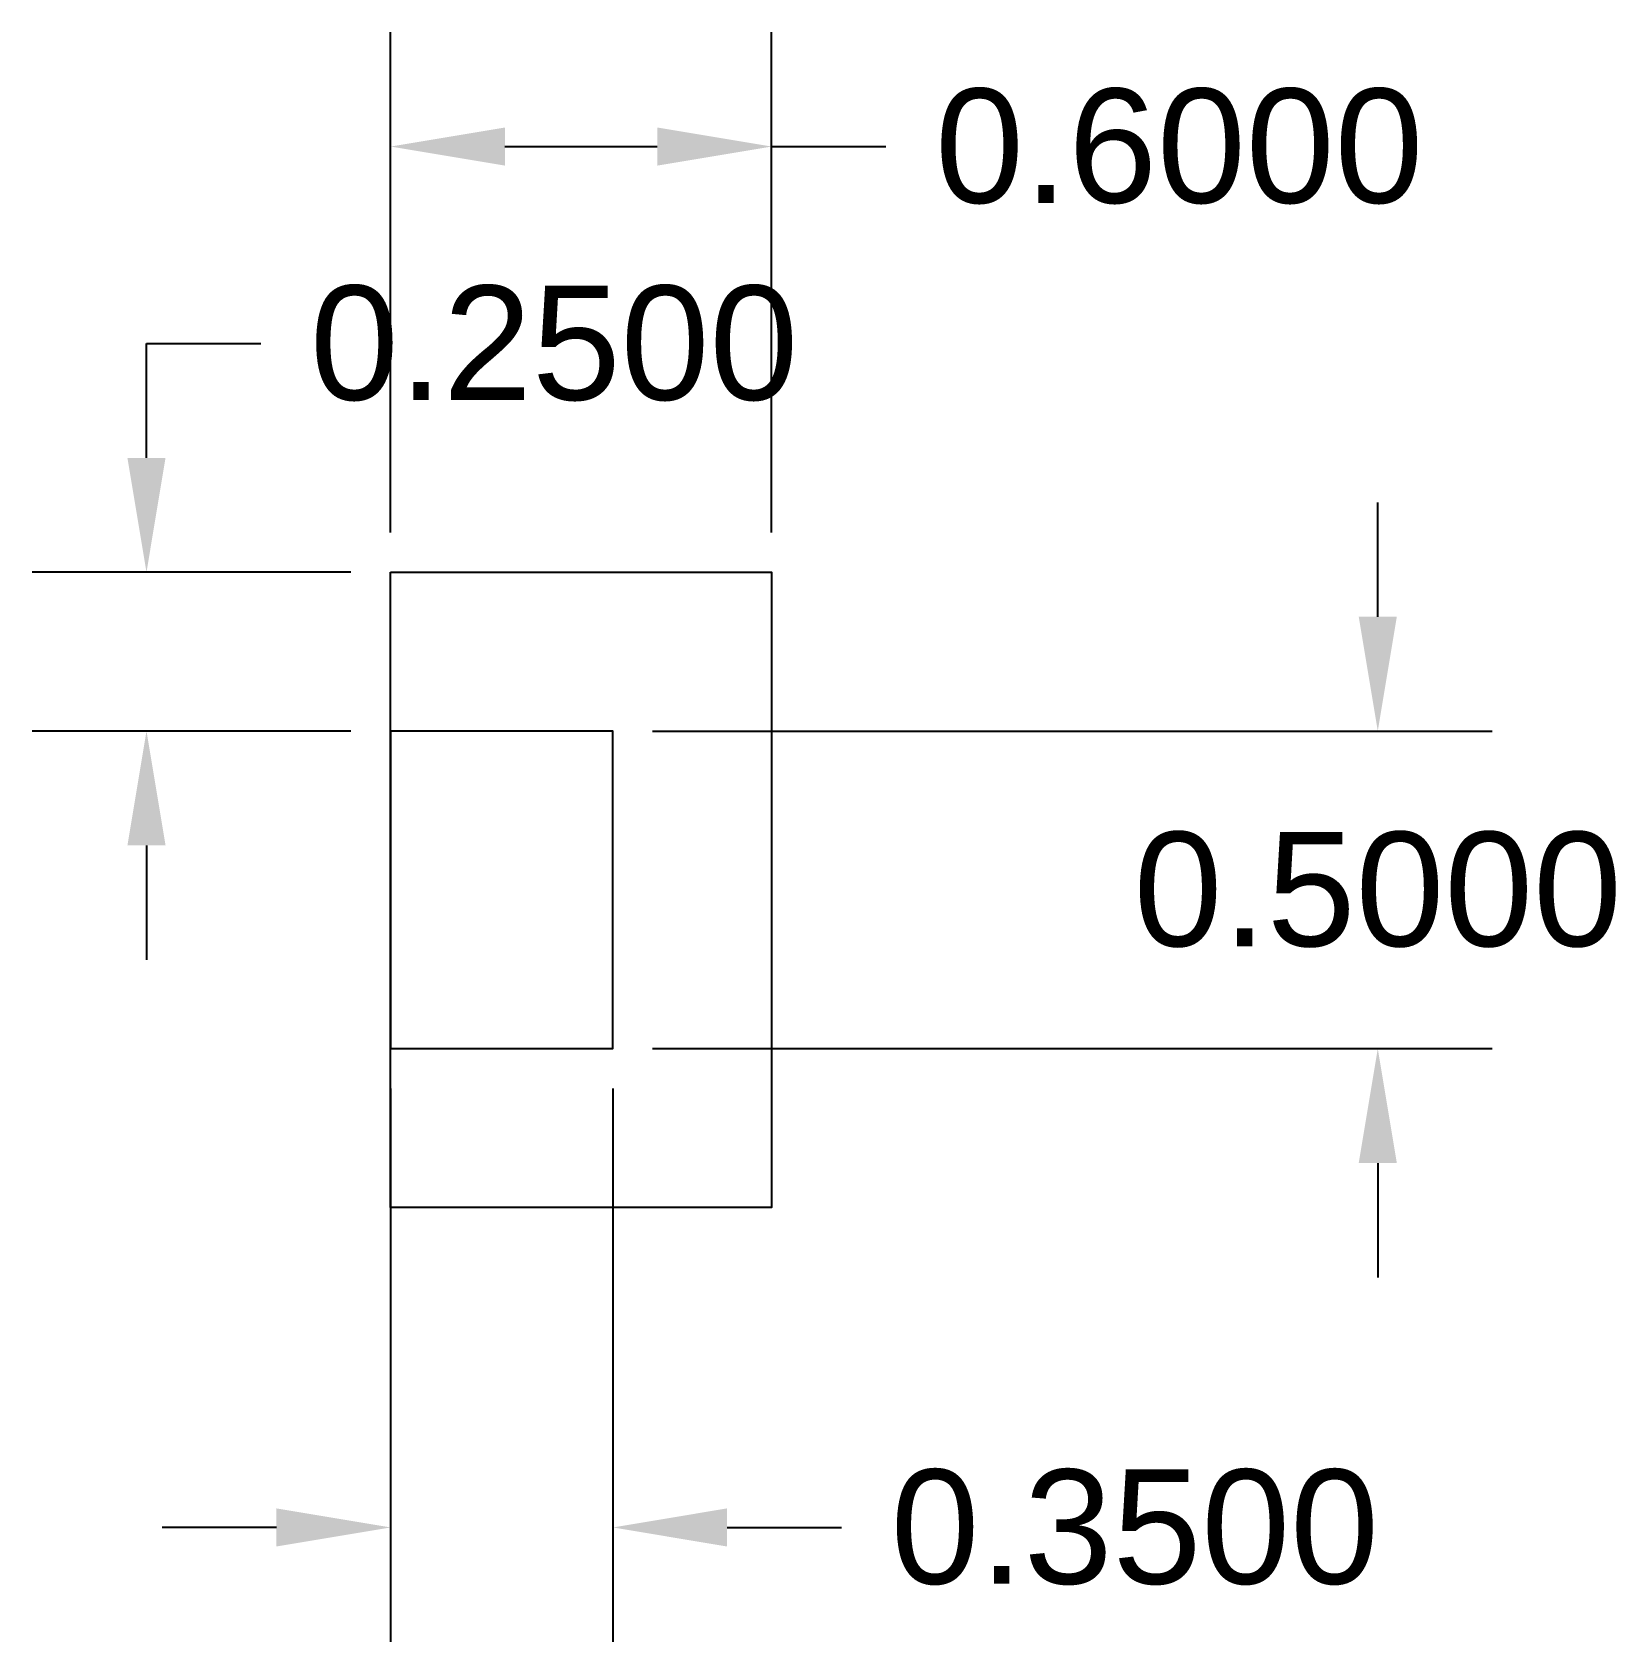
# Model space of a CAD drawing. Header units: inches. Extents: x 23.44 to 25.93, y 191.19 to 193.72.
import ezdxf

# ---------------------------------------------------------------- set-up
doc = ezdxf.new("R2010")
doc.units = ezdxf.units.IN
doc.header["$MEASUREMENT"] = 0
doc.layers.get('0').update_dxf_attribs({"color": 1})
doc.layers.add('dimensions', color=4, linetype='Continuous')
doc.styles.get("Standard").update_dxf_attribs({"font": 'Arial Regular.ttf'})
doc.dimstyles.get("Standard").update_dxf_attribs({"dimtxt": 0.18, "dimasz": 0.18, "dimexe": 0.18, "dimexo": 0.0625, "dimgap": 0.09, "dimtad": 0, "dimtih": 1, "dimtoh": 1, "dimdec": 4, "dimzin": 0, "dimdsep": 46, "dimtxsty": 'Standard', "dimcen": 0.09, "dimadec": 0, "dimazin": 0, "dimtfac": 1, "dimtdec": 4, "dimtofl": 0, "dimtmove": 0, "dimatfit": 3, "dimfxl": 1, "dimtolj": 1, "dimtzin": 0, "dimarcsym": 0})

# ---------------------------------------------------------------- blocks, each defined once
blk = doc.blocks.new('*D13')
at = {"layer": 'Defpoints', "color": 0, "transparency": 16777216}
for p in [(23.62, 192.8711), (24.0045, 192.8711), (24.0045, 192.6211)]:
    blk.add_point(p, dxfattribs=at)
at = {"layer": 'dimensions', "color": 0, "lineweight": -2, "transparency": 16777216}
for p, q in [((23.62, 193.0511), (23.62, 193.2311)), ((23.62, 193.2311), (23.8, 193.2311)), ((23.942, 192.8711), (23.44, 192.8711)), ((23.942, 192.6211), (23.44, 192.6211)), ((23.62, 192.4411), (23.62, 192.2611))]:
    blk.add_line(p, q, dxfattribs=at)
at = {"layer": 'dimensions', "color": 0, "transparency": 16777216}
for points in [[(23.59, 193.0511), (23.65, 193.0511), (23.62, 192.8711)], [(23.59, 192.4411), (23.65, 192.4411), (23.62, 192.6211)]]:
    blk.add_solid(points, dxfattribs=at)
at = {"layer": 'dimensions', "color": 0, "transparency": 16777216, "insert": (24.262, 193.2311), "char_height": 0.18, "attachment_point": 5}
blk.add_mtext('\\A1;0.2500', dxfattribs=at)
blk = doc.blocks.new('*D15')
at = {"layer": 'Defpoints', "color": 0, "transparency": 16777216}
for p in [(24.0045, 192.1211), (24.3545, 192.1211), (24.3545, 191.3674)]:
    blk.add_point(p, dxfattribs=at)
at = {"layer": 'dimensions', "color": 0, "lineweight": -2, "transparency": 16777216}
for p, q in [((24.0045, 192.0586), (24.0045, 191.1874)), ((24.3545, 192.0586), (24.3545, 191.1874)), ((23.8245, 191.3674), (23.6445, 191.3674)), ((24.5345, 191.3674), (24.7145, 191.3674))]:
    blk.add_line(p, q, dxfattribs=at)
at = {"layer": 'dimensions', "color": 0, "transparency": 16777216}
for points in [[(23.8245, 191.3974), (23.8245, 191.3374), (24.0045, 191.3674)], [(24.5345, 191.3974), (24.5345, 191.3374), (24.3545, 191.3674)]]:
    blk.add_solid(points, dxfattribs=at)
at = {"layer": 'dimensions', "color": 0, "transparency": 16777216, "insert": (25.1765, 191.3674), "char_height": 0.18, "attachment_point": 5}
blk.add_mtext('\\A1;0.3500', dxfattribs=at)
blk = doc.blocks.new('*D16')
at = {"layer": 'Defpoints', "color": 0, "transparency": 16777216}
for p in [(24.6045, 193.5412), (24.0045, 192.8711), (24.6045, 192.8711)]:
    blk.add_point(p, dxfattribs=at)
at = {"layer": 'dimensions', "color": 0, "lineweight": -2, "transparency": 16777216}
for p, q in [((24.0045, 192.9336), (24.0045, 193.7212)), ((24.6045, 192.9336), (24.6045, 193.7212)), ((24.1845, 193.5412), (24.4245, 193.5412)), ((24.6045, 193.5412), (24.7845, 193.5412))]:
    blk.add_line(p, q, dxfattribs=at)
at = {"layer": 'dimensions', "color": 0, "transparency": 16777216}
for points in [[(24.1845, 193.5712), (24.1845, 193.5112), (24.0045, 193.5412)], [(24.4245, 193.5712), (24.4245, 193.5112), (24.6045, 193.5412)]]:
    blk.add_solid(points, dxfattribs=at)
at = {"layer": 'dimensions', "color": 0, "transparency": 16777216, "insert": (25.2465, 193.5412), "char_height": 0.18, "attachment_point": 5}
blk.add_mtext('\\A1;0.6000', dxfattribs=at)
blk = doc.blocks.new('*D17')
at = {"layer": 'Defpoints', "color": 0, "transparency": 16777216}
for p in [(24.3545, 192.6211), (24.3545, 192.1211), (25.5592, 192.1211)]:
    blk.add_point(p, dxfattribs=at)
at = {"layer": 'dimensions', "color": 0, "lineweight": -2, "transparency": 16777216}
for p, q in [((25.5592, 192.8011), (25.5592, 192.9811)), ((24.417, 192.6211), (25.7392, 192.6211)), ((24.417, 192.1211), (25.7392, 192.1211)), ((25.5592, 191.9411), (25.5592, 191.7611))]:
    blk.add_line(p, q, dxfattribs=at)
at = {"layer": 'dimensions', "color": 0, "transparency": 16777216}
for points in [[(25.5292, 192.8011), (25.5892, 192.8011), (25.5592, 192.6211)], [(25.5292, 191.9411), (25.5892, 191.9411), (25.5592, 192.1211)]]:
    blk.add_solid(points, dxfattribs=at)
at = {"layer": 'dimensions', "color": 0, "transparency": 16777216, "insert": (25.5592, 192.3711), "char_height": 0.18, "attachment_point": 5}
blk.add_mtext('\\A1;0.5000', dxfattribs=at)

msp = doc.modelspace()

# ---------------------------------------------------------------- linework, layer by layer
for points in [[(24.00446, 192.87114), (24.60446, 192.87114), (24.60446, 191.87114), (24.00446, 191.87114)], [(24.00447, 192.12113), (24.35447, 192.12113), (24.35447, 192.62113), (24.00447, 192.62113)]]:
    msp.add_lwpolyline(points, close=True)

# ---------------------------------------------------------------- dimensions: what is measured, and where the dimension line sits
at = {"layer": 'dimensions'}
for base, p1, p2, picture, middle in [((24.60446, 193.54125), (24.00446, 192.87114), (24.60446, 192.87114), '*D16', (25.24649, 193.54125)), ((24.35447, 191.36737), (24.00447, 192.12113), (24.35447, 192.12113), '*D15', (25.17651, 191.36737))]:
    dim = msp.add_linear_dim(base=base, p1=p1, p2=p2, dimstyle='Standard', dxfattribs=at)
    dim.commit()
    dim.dimension.update_dxf_attribs({"geometry": picture, "text_midpoint": middle})
for base, p1, p2, picture, middle in [((23.61997, 192.87114), (24.00447, 192.62113), (24.00446, 192.87114), '*D13', (24.262, 193.23114)), ((25.55922, 192.12113), (24.35447, 192.62113), (24.35447, 192.12113), '*D17', (25.55922, 192.37113))]:
    dim = msp.add_linear_dim(base=base, p1=p1, p2=p2, angle=90, dimstyle='Standard', dxfattribs=at)
    dim.commit()
    dim.dimension.update_dxf_attribs({"geometry": picture, "text_midpoint": middle})

doc.saveas('drawing.dxf')
